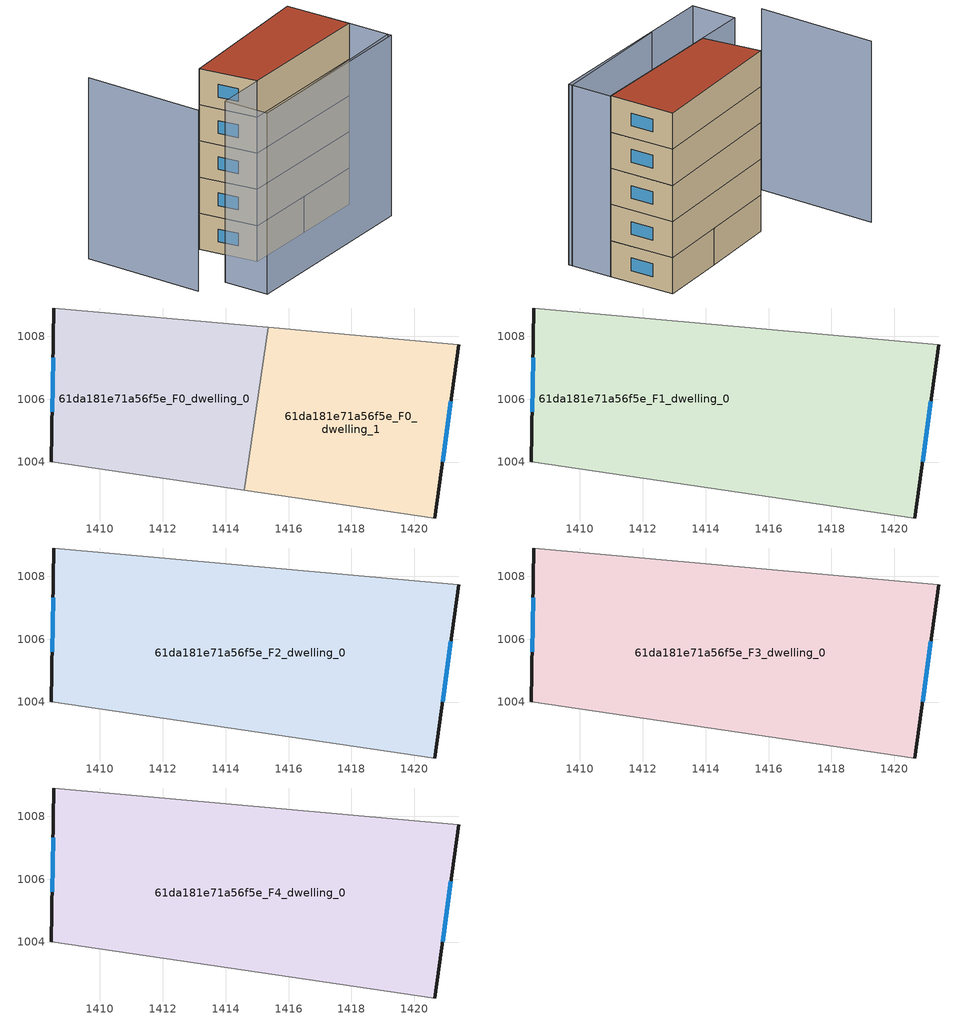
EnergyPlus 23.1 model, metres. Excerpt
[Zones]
61da181e71a56f5e_F0_dwelling_0
 floor ground (EU_floor_Construction): 1415.35,1008.28 1414.59,1003.11 1408.45,1004.01 1408.54,1008.9 z0
 wall outside (EU_wall_Construction): 1408.54,1008.9 1408.45,1004.01 z0:3
 wall adiabatic (EU_wall_Construction): 1415.35,1008.28 1408.54,1008.9 / 1408.45,1004.01 1414.59,1003.11 z0:3
 wall to 61da181e71a56f5e_F0_dwelling_1 (EU_wall_Construction): 1414.59,1003.11 1415.35,1008.28 z0:3
 window (EU_Window_Construction): 1408.51,1007.31 1408.48,1005.6 z0.98:2.02
61da181e71a56f5e_F0_dwelling_1
 floor ground (EU_floor_Construction): 1421.42,1007.73 1420.65,1002.22 1414.59,1003.11 1415.35,1008.28 z0
 wall outside (EU_wall_Construction): 1420.65,1002.22 1421.42,1007.73 z0:3
 wall adiabatic (EU_wall_Construction): 1421.42,1007.73 1415.35,1008.28 / 1414.59,1003.11 1420.65,1002.22 z0:3
 window (EU_Window_Construction): 1420.9,1004.01 1421.17,1005.94 z0.98:2.02
61da181e71a56f5e_F1_dwelling_0
 floor to 61da181e71a56f5e_F0_dwelling_0 (EU_floor_Construction): 1415.35,1008.28 1414.59,1003.11 1408.45,1004.01 1408.54,1008.9 z3
 floor to 61da181e71a56f5e_F0_dwelling_1 (EU_floor_Construction): 1421.42,1007.73 1420.65,1002.22 1414.59,1003.11 1415.35,1008.28 z3
 wall outside (EU_wall_Construction): 1408.54,1008.9 1408.45,1004.01 / 1420.65,1002.22 1421.42,1007.73 z3:6
 wall adiabatic (EU_wall_Construction): 1408.45,1004.01 1420.65,1002.22 / 1421.42,1007.73 1408.54,1008.9 z3:6
 window (EU_Window_Construction): 1408.51,1007.31 1408.48,1005.6 / 1420.9,1004.01 1421.17,1005.94 z3.98:5.02
61da181e71a56f5e_F2_dwelling_0
 floor to 61da181e71a56f5e_F1_dwelling_0 (EU_floor_Construction): 1421.42,1007.73 1420.65,1002.22 1408.45,1004.01 1408.54,1008.9 z6
 wall outside (EU_wall_Construction): 1408.54,1008.9 1408.45,1004.01 / 1420.65,1002.22 1421.42,1007.73 z6:9
 wall adiabatic (EU_wall_Construction): 1408.45,1004.01 1420.65,1002.22 / 1421.42,1007.73 1408.54,1008.9 z6:9
 window (EU_Window_Construction): 1408.51,1007.31 1408.48,1005.6 / 1420.9,1004.01 1421.17,1005.94 z6.98:8.02
61da181e71a56f5e_F3_dwelling_0
 floor to 61da181e71a56f5e_F2_dwelling_0 (EU_floor_Construction): 1421.42,1007.73 1420.65,1002.22 1408.45,1004.01 1408.54,1008.9 z9
 wall outside (EU_wall_Construction): 1408.54,1008.9 1408.45,1004.01 / 1420.65,1002.22 1421.42,1007.73 z9:12
 wall adiabatic (EU_wall_Construction): 1408.45,1004.01 1420.65,1002.22 / 1421.42,1007.73 1408.54,1008.9 z9:12
 window (EU_Window_Construction): 1408.51,1007.31 1408.48,1005.6 / 1420.9,1004.01 1421.17,1005.94 z9.98:11.02
61da181e71a56f5e_F4_dwelling_0
 floor to 61da181e71a56f5e_F3_dwelling_0 (EU_floor_Construction): 1421.42,1007.73 1420.65,1002.22 1408.45,1004.01 1408.54,1008.9 z12
 wall outside (EU_wall_Construction): 1408.54,1008.9 1408.45,1004.01 / 1420.65,1002.22 1421.42,1007.73 z12:15
 wall adiabatic (EU_wall_Construction): 1408.45,1004.01 1420.65,1002.22 / 1421.42,1007.73 1408.54,1008.9 z12:15
 window (EU_Window_Construction): 1408.51,1007.31 1408.48,1005.6 / 1420.9,1004.01 1421.17,1005.94 z12.98:14.02
 roof outside (EU_roof_Construction): 1420.65,1002.22 1421.42,1007.73 1408.54,1008.9 1408.45,1004.01 z15
shading: 1409.14,1000.09 1420.19,998.76 / 1403.45,1015.69 1401.81,1005.78 / 1404.17,1004.64 1420.7,1002.21 / 1420.7,1002.21 1420.15,998.44 / 1420.15,998.44 1403.61,1000.87 / 1403.61,1000.87 1404.17,1004.64 z0:15
[Building]
EU S2 Campaign: North Axis=0; Terrain=City; Solar Distribution=FullExterior
[Site:Location]
Bologna: Latitude=44.5; Longitude=11.25; Time Zone=1; Elevation=37
[SizingPeriod:WeatherFileDays]
AnnualSizingPeriod: Begin Month=1; Begin Day of Month=1; End Month=12; End Day of Month=31; Day of Week for Start Day=Monday; Use Weather File Daylight Saving Period=No; Use Weather File Rain and Snow Indicators=No
[MATERIAL]
EU_InternalMass_Material: Roughness=MediumRough; Thickness=0.1; Conductivity=1; Density=1800; Specific Heat=900; Thermal Absorptance=0.9; Solar Absorptance=0.7; Visible Absorptance=0.7
[MATERIAL:NOMASS] Roughness=MediumRough; Thermal Absorptance=0.9; Solar Absorptance=0.7; Visible Absorptance=0.7
Name | Thermal Resistance
EU_wall_NoMass | 0.905828
EU_roof_NoMass | 0.37593
EU_floor_NoMass | 0.67114
[WINDOWMATERIAL:SIMPLEGLAZINGSYSTEM]
EU_Window_SimpleGlazing: UFactor=4.52486; Solar Heat Gain Coefficient=0.85; Visible Transmittance=0.85
[CONSTRUCTION]
EU_wall_Construction: EU_wall_NoMass
EU_roof_Construction: EU_roof_NoMass
EU_floor_Construction: EU_floor_NoMass
EU_Window_Construction: EU_Window_SimpleGlazing
EU_InternalMass_Construction: EU_InternalMass_Material
[ZONE] Type=1; Multiplier=1; Ceiling Height=autocalculate; Floor Area=autocalculate; Part of Total Floor Area=Yes
Name | Volume
61da181e71a56f5e_F0_dwelling_0 | 98.7678
61da181e71a56f5e_F1_dwelling_0 | 197.528
61da181e71a56f5e_F2_dwelling_0; 61da181e71a56f5e_F3_dwelling_0; 61da181e71a56f5e_F4_dwelling_0 | 197.533
61da181e71a56f5e_F0_dwelling_1 | 98.7634
[INTERNALMASS] Construction=EU_InternalMass_Construction
Name | Zone or ZoneList | Surface Area
61da181e71a56f5e_F0_dwelling_0_EU_InternalMass | 61da181e71a56f5e_F0_dwelling_0 | 32.9225
61da181e71a56f5e_F0_dwelling_1_EU_InternalMass | 61da181e71a56f5e_F0_dwelling_1 | 32.921
61da181e71a56f5e_F1_dwelling_0_EU_InternalMass | 61da181e71a56f5e_F1_dwelling_0 | 65.8444
61da181e71a56f5e_F2_dwelling_0_EU_InternalMass | 61da181e71a56f5e_F2_dwelling_0 | 65.8444
61da181e71a56f5e_F3_dwelling_0_EU_InternalMass | 61da181e71a56f5e_F3_dwelling_0 | 65.8444
61da181e71a56f5e_F4_dwelling_0_EU_InternalMass | 61da181e71a56f5e_F4_dwelling_0 | 65.8444
[OTHEREQUIPMENT] Fuel Type=Electricity; Design Level Calculation Method=Watts/Area; Power per Zone Floor Area=1; Fraction Latent=0; Fraction Radiant=0; Fraction Lost=0; Carbon Dioxide Generation Rate=0; EndUse Subcategory=EU_Step8_InternalGains
Name | Zone or ZoneList or Space or SpaceList | Schedule
EU_Step8_InternalGain_61da181e71a56f5e_F0_dwelling_0_f000 | 61da181e71a56f5e_F0_dwelling_0 | EU_Step8_GainSchedule_61da181e71a56f5e_F0_dwelling_0_f000
EU_Step8_InternalGain_61da181e71a56f5e_F0_dwelling_1_f000 | 61da181e71a56f5e_F0_dwelling_1 | EU_Step8_GainSchedule_61da181e71a56f5e_F0_dwelling_1_f000
EU_Step8_InternalGain_61da181e71a56f5e_F1_dwelling_0_f000 | 61da181e71a56f5e_F1_dwelling_0 | EU_Step8_GainSchedule_61da181e71a56f5e_F1_dwelling_0_f000
EU_Step8_InternalGain_61da181e71a56f5e_F2_dwelling_0_f000 | 61da181e71a56f5e_F2_dwelling_0 | EU_Step8_GainSchedule_61da181e71a56f5e_F2_dwelling_0_f000
EU_Step8_InternalGain_61da181e71a56f5e_F3_dwelling_0_f000 | 61da181e71a56f5e_F3_dwelling_0 | EU_Step8_GainSchedule_61da181e71a56f5e_F3_dwelling_0_f000
EU_Step8_InternalGain_61da181e71a56f5e_F4_dwelling_0_f000 | 61da181e71a56f5e_F4_dwelling_0 | EU_Step8_GainSchedule_61da181e71a56f5e_F4_dwelling_0_f000
[ZONEVENTILATION:DESIGNFLOWRATE] Schedule=EU_AlwaysOn; Design Flow Rate Calculation Method=AirChanges/Hour; Air Changes per Hour=0.73129; Ventilation Type=Natural; Fan Pressure Rise=0; Fan Total Efficiency=1; Constant Term Coefficient=1; Temperature Term Coefficient=0; Velocity Term Coefficient=0; Velocity Squared Term Coefficient=0; Minimum Indoor Temperature=-100; Maximum Indoor Temperature=100; Delta Temperature=-100; Minimum Outdoor Temperature=-100; Maximum Outdoor Temperature=100; Maximum Wind Speed=40
Name | Zone or ZoneList or Space or SpaceList
EU_ConstantAir_61da181e71a56f5e_F0_dwelling_0 | 61da181e71a56f5e_F0_dwelling_0
EU_ConstantAir_61da181e71a56f5e_F0_dwelling_1 | 61da181e71a56f5e_F0_dwelling_1
EU_ConstantAir_61da181e71a56f5e_F1_dwelling_0 | 61da181e71a56f5e_F1_dwelling_0
EU_ConstantAir_61da181e71a56f5e_F2_dwelling_0 | 61da181e71a56f5e_F2_dwelling_0
EU_ConstantAir_61da181e71a56f5e_F3_dwelling_0 | 61da181e71a56f5e_F3_dwelling_0
EU_ConstantAir_61da181e71a56f5e_F4_dwelling_0 | 61da181e71a56f5e_F4_dwelling_0
[HVACTEMPLATE:THERMOSTAT] Constant Heating Setpoint=20; Constant Cooling Setpoint=50
EU_HeatOnly_61da181e71a56f5e_F0_dwelling_0; EU_HeatOnly_61da181e71a56f5e_F0_dwelling_1; EU_HeatOnly_61da181e71a56f5e_F1_dwelling_0; EU_HeatOnly_61da181e71a56f5e_F2_dwelling_0; EU_HeatOnly_61da181e71a56f5e_F3_dwelling_0; EU_HeatOnly_61da181e71a56f5e_F4_dwelling_0
[HVACTEMPLATE:ZONE:IDEALLOADSAIRSYSTEM] System Availability Schedule=EU_AlwaysOn; Maximum Heating Supply Air Temperature=50; Minimum Cooling Supply Air Temperature=13; Maximum Heating Supply Air Humidity Ratio=0.0156; Minimum Cooling Supply Air Humidity Ratio=0.0077; Heating Limit=NoLimit; Cooling Limit=NoLimit; Heating Availability Schedule=EU_AlwaysOn; Cooling Availability Schedule=EU_CoolingOff; Dehumidification Control Type=ConstantSensibleHeatRatio; Cooling Sensible Heat Ratio=0.7; Dehumidification Setpoint=60; Humidification Control Type=None; Humidification Setpoint=30; Outdoor Air Method=None; Outdoor Air Flow Rate per Person=0.00944; Outdoor Air Flow Rate per Zone Floor Area=0; Outdoor Air Flow Rate per Zone=0; Demand Controlled Ventilation Type=None; Outdoor Air Economizer Type=NoEconomizer; Heat Recovery Type=None; Sensible Heat Recovery Effectiveness=0.7; Latent Heat Recovery Effectiveness=0.65
Name | Template Thermostat
61da181e71a56f5e_F0_dwelling_0 | EU_HeatOnly_61da181e71a56f5e_F0_dwelling_0
61da181e71a56f5e_F0_dwelling_1 | EU_HeatOnly_61da181e71a56f5e_F0_dwelling_1
61da181e71a56f5e_F1_dwelling_0 | EU_HeatOnly_61da181e71a56f5e_F1_dwelling_0
61da181e71a56f5e_F2_dwelling_0 | EU_HeatOnly_61da181e71a56f5e_F2_dwelling_0
61da181e71a56f5e_F3_dwelling_0 | EU_HeatOnly_61da181e71a56f5e_F3_dwelling_0
61da181e71a56f5e_F4_dwelling_0 | EU_HeatOnly_61da181e71a56f5e_F4_dwelling_0
[SIZING:ZONE] Zone Cooling Design Supply Air Temperature Input Method=SupplyAirTemperature; Zone Cooling Design Supply Air Temperature=13; Zone Heating Design Supply Air Temperature Input Method=SupplyAirTemperature; Zone Heating Design Supply Air Temperature=50; Zone Cooling Design Supply Air Humidity Ratio=0.008; Zone Heating Design Supply Air Humidity Ratio=0.008; Cooling Design Air Flow Method=DesignDay; Cooling Design Air Flow Rate=0; Cooling Minimum Air Flow per Zone Floor Area=0.000762; Cooling Minimum Air Flow=0; Cooling Minimum Air Flow Fraction=0.2; Heating Design Air Flow Method=DesignDay; Heating Design Air Flow Rate=0; Heating Maximum Air Flow per Zone Floor Area=0.002032; Heating Maximum Air Flow=0.141576; Heating Maximum Air Flow Fraction=0.3; Account for Dedicated Outdoor Air System=No; Dedicated Outdoor Air System Control Strategy=NeutralSupplyAir; Dedicated Outdoor Air Low Setpoint Temperature for Design=autosize; Dedicated Outdoor Air High Setpoint Temperature for Design=autosize; Zone Load Sizing Method=Sensible Load Only No Latent Load; Zone Latent Cooling Design Supply Air Humidity Ratio Input Method=HumidityRatioDifference; Zone Cooling Design Supply Air Humidity Ratio Difference=0.005; Zone Latent Heating Design Supply Air Humidity Ratio Input Method=HumidityRatioDifference; Zone Humidification Design Supply Air Humidity Ratio Difference=0.005
61da181e71a56f5e_F0_dwelling_0; 61da181e71a56f5e_F0_dwelling_1; 61da181e71a56f5e_F1_dwelling_0; 61da181e71a56f5e_F2_dwelling_0; 61da181e71a56f5e_F3_dwelling_0; 61da181e71a56f5e_F4_dwelling_0
[SCHEDULE:CONSTANT]
Name | Hourly Value
EU_AlwaysOn | 1
EU_CoolingOff | 0
[SCHEDULE:FILE] Column Number=1; Rows to Skip at Top=0; Number of Hours of Data=8760; Column Separator=Comma; Interpolate to Timestep=No; Minutes per Item=60; Adjust Schedule for Daylight Savings=Yes
Name | File
EU_Step8_GainSchedule_61da181e71a56f5e_F0_dwelling_0_f000 | ../../schedules/61da181e71a56f5e/61da181e71a56f5e_F0_dwelling_0_f000_gain.csv
EU_Step8_GainSchedule_61da181e71a56f5e_F0_dwelling_1_f000 | ../../schedules/61da181e71a56f5e/61da181e71a56f5e_F0_dwelling_1_f000_gain.csv
EU_Step8_GainSchedule_61da181e71a56f5e_F1_dwelling_0_f000 | ../../schedules/61da181e71a56f5e/61da181e71a56f5e_F1_dwelling_0_f000_gain.csv
EU_Step8_GainSchedule_61da181e71a56f5e_F2_dwelling_0_f000 | ../../schedules/61da181e71a56f5e/61da181e71a56f5e_F2_dwelling_0_f000_gain.csv
EU_Step8_GainSchedule_61da181e71a56f5e_F3_dwelling_0_f000 | ../../schedules/61da181e71a56f5e/61da181e71a56f5e_F3_dwelling_0_f000_gain.csv
EU_Step8_GainSchedule_61da181e71a56f5e_F4_dwelling_0_f000 | ../../schedules/61da181e71a56f5e/61da181e71a56f5e_F4_dwelling_0_f000_gain.csv
